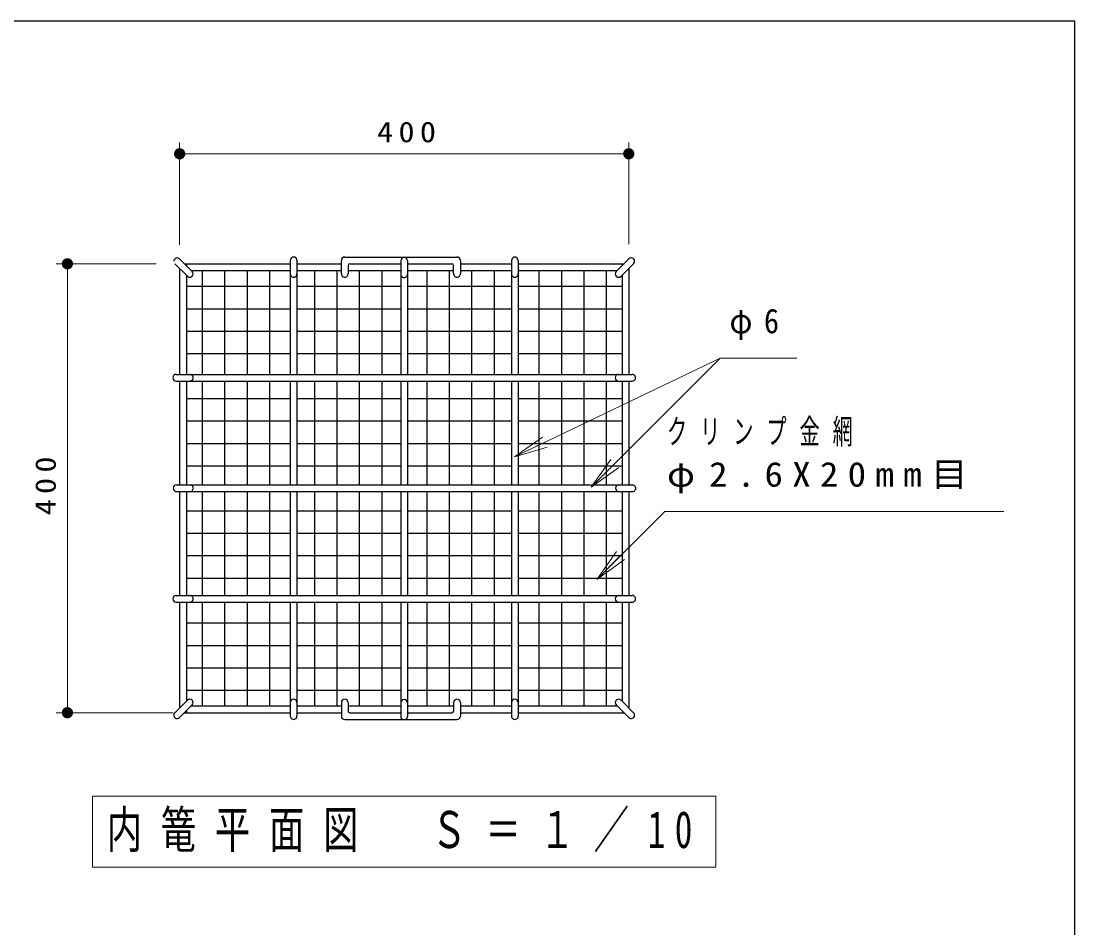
# Model space of a CAD drawing. Units: millimetres on the paper, scale 1:10. Extents: x -365 to 12, y -47 to 257.
# Drawn here: x -93.9 to 0, y 176.2 to 257 of the extents above; entities that cross this region are included whole.
import ezdxf

# ---------------------------------------------------------------- set-up
doc = ezdxf.new("R2010")
doc.units = ezdxf.units.MM
doc.layers.add('LY_1', color=7, linetype='Continuous', lineweight=13)
doc.layers.add('LY_2', color=7, linetype='Continuous', lineweight=13)
doc.styles.add('ＭＳ ゴシック', font='')
doc.styles.get('ＭＳ ゴシック').set_extended_font_data('MS Gothic')

# ---------------------------------------------------------------- blocks, each defined once
blk = doc.blocks.new('filled_dot')
at = {"color": 0, "linetype": 'Continuous', "lineweight": -2, "const_width": 1.25}
blk.add_lwpolyline([(-0.625, 0, 1), (0.625, 0, 1)], format="xyb", close=True, dxfattribs=at)

msp = doc.modelspace()

# ---------------------------------------------------------------- linework, layer by layer
at = {"layer": 'LY_1'}
for p, q in [((-79.738, 237.053), (-79.738, 246.173)), ((-39.738, 237.131), (-39.738, 246.173)), ((-79.738, 245.173), (-39.738, 245.173)), ((-81.844, 235.371), (-90.738, 235.371)), ((-89.738, 195.371), (-89.738, 235.371)), ((-49.914, 218.17), (-31.584, 226.975)), ((-49.914, 218.17), (-47.426, 219.92)), ((-49.914, 218.17), (-47.21, 219.469)), ((-46.993, 219.019), (-49.914, 218.17)), ((-43.099, 215.461), (-41.331, 217.936)), ((-43.099, 215.461), (-40.977, 217.582)), ((-40.624, 217.228), (-43.099, 215.461)), ((-42.588, 207.25), (-40.82, 209.725)), ((-42.588, 207.25), (-40.467, 209.371)), ((-40.113, 209.017), (-42.588, 207.25)), ((-80.314, 195.371), (-90.738, 195.371)), ((-31.988, 187.921), (-87.488, 187.921)), ((-87.488, 187.921), (-87.488, 181.621)), ((-31.988, 181.621), (-31.988, 187.921)), ((-87.488, 181.621), (-31.988, 181.621))]:
    msp.add_line(p, q, dxfattribs=at)
at = {"layer": 'LY_1', "color": 3, "lineweight": 25}
for p, q in [((-78.626, 234.684), (-79.747, 235.805)), ((-69.888, 235.671), (-69.888, 225.521)), ((-69.288, 235.671), (-69.288, 225.521)), ((-65.338, 234.471), (-65.338, 235.671)), ((-65.038, 235.971), (-55.038, 235.971)), ((-60.038, 235.646), (-60.038, 225.521)), ((-59.438, 235.646), (-59.438, 225.521)), ((-54.738, 235.671), (-54.738, 234.471)), ((-50.188, 235.671), (-50.188, 225.521)), ((-49.588, 235.671), (-49.588, 225.521)), ((-40.85, 234.684), (-39.729, 235.805)), ((-79.05, 234.259), (-80.172, 235.381)), ((-79.738, 234.947), (-79.738, 225.521)), ((-79.314, 235.371), (-69.888, 235.371)), ((-79.138, 235.371), (-79.138, 235.196)), ((-78.714, 234.771), (-69.888, 234.771)), ((-77.738, 234.771), (-77.738, 225.521)), ((-75.738, 234.771), (-75.738, 225.521)), ((-73.738, 234.771), (-73.738, 225.521)), ((-71.738, 234.771), (-71.738, 225.521)), ((-69.288, 235.371), (-65.338, 235.371)), ((-69.288, 234.771), (-65.338, 234.771)), ((-67.738, 234.771), (-67.738, 225.521)), ((-65.738, 234.771), (-65.738, 225.521)), ((-64.738, 235.221), (-64.738, 234.471)), ((-64.738, 234.771), (-60.038, 234.771)), ((-64.588, 235.371), (-60.038, 235.371)), ((-63.738, 234.771), (-63.738, 225.521)), ((-61.738, 234.771), (-61.738, 225.521)), ((-59.438, 235.371), (-55.488, 235.371)), ((-59.438, 234.771), (-55.338, 234.771)), ((-57.738, 234.771), (-57.738, 225.521)), ((-55.738, 234.771), (-55.738, 225.521)), ((-55.338, 234.471), (-55.338, 235.221)), ((-54.738, 235.371), (-50.188, 235.371)), ((-54.738, 234.771), (-50.188, 234.771)), ((-53.738, 234.771), (-53.738, 225.521)), ((-51.738, 234.771), (-51.738, 225.521)), ((-49.588, 235.371), (-40.162, 235.371)), ((-49.588, 234.771), (-40.762, 234.771)), ((-47.738, 234.771), (-47.738, 225.521)), ((-45.738, 234.771), (-45.738, 225.521)), ((-43.738, 234.771), (-43.738, 225.521)), ((-41.738, 234.771), (-41.738, 225.521)), ((-40.426, 234.259), (-39.305, 235.381)), ((-40.338, 235.371), (-40.338, 235.196)), ((-39.738, 234.947), (-39.738, 225.521)), ((-79.138, 234.347), (-79.138, 225.521)), ((-40.338, 234.347), (-40.338, 225.521)), ((-79.138, 233.371), (-69.888, 233.371)), ((-69.288, 233.371), (-60.038, 233.371)), ((-59.438, 233.371), (-50.188, 233.371)), ((-49.588, 233.371), (-40.338, 233.371)), ((-79.138, 231.371), (-69.888, 231.371)), ((-69.288, 231.371), (-60.038, 231.371)), ((-59.438, 231.371), (-50.188, 231.371)), ((-49.588, 231.371), (-40.338, 231.371)), ((-79.138, 229.371), (-69.888, 229.371)), ((-69.288, 229.371), (-60.038, 229.371)), ((-59.438, 229.371), (-50.188, 229.371)), ((-49.588, 229.371), (-40.338, 229.371)), ((-79.138, 227.371), (-69.888, 227.371)), ((-69.288, 227.371), (-60.038, 227.371)), ((-59.438, 227.371), (-50.188, 227.371)), ((-49.588, 227.371), (-40.338, 227.371)), ((-80.038, 225.521), (-39.438, 225.521)), ((-80.038, 224.921), (-39.438, 224.921)), ((-79.738, 224.921), (-79.738, 215.671)), ((-79.138, 224.921), (-79.138, 215.671)), ((-77.738, 224.921), (-77.738, 215.671)), ((-75.738, 224.921), (-75.738, 215.671)), ((-73.738, 224.921), (-73.738, 215.671)), ((-71.738, 224.921), (-71.738, 215.671)), ((-69.888, 224.921), (-69.888, 215.671)), ((-69.288, 224.921), (-69.288, 215.671)), ((-67.738, 224.921), (-67.738, 215.671)), ((-65.738, 224.921), (-65.738, 215.671)), ((-63.738, 224.921), (-63.738, 215.671)), ((-61.738, 224.921), (-61.738, 215.671)), ((-60.038, 224.921), (-60.038, 215.671)), ((-59.438, 224.921), (-59.438, 215.671)), ((-57.738, 224.921), (-57.738, 215.671)), ((-55.738, 224.921), (-55.738, 215.671)), ((-53.738, 224.921), (-53.738, 215.671)), ((-51.738, 224.921), (-51.738, 215.671)), ((-50.188, 224.921), (-50.188, 215.671)), ((-49.588, 224.921), (-49.588, 215.671)), ((-47.738, 224.921), (-47.738, 215.671)), ((-45.738, 224.921), (-45.738, 215.671)), ((-43.738, 224.921), (-43.738, 215.671)), ((-41.738, 224.921), (-41.738, 215.671)), ((-40.338, 224.921), (-40.338, 215.671)), ((-39.738, 224.921), (-39.738, 215.671)), ((-79.138, 223.371), (-69.888, 223.371)), ((-69.288, 223.371), (-60.038, 223.371)), ((-59.438, 223.371), (-50.188, 223.371)), ((-49.588, 223.371), (-40.338, 223.371)), ((-79.138, 221.371), (-69.888, 221.371)), ((-69.288, 221.371), (-60.038, 221.371)), ((-59.438, 221.371), (-50.188, 221.371)), ((-49.588, 221.371), (-40.338, 221.371)), ((-79.138, 219.371), (-69.888, 219.371)), ((-69.288, 219.371), (-60.038, 219.371)), ((-59.438, 219.371), (-50.188, 219.371)), ((-49.588, 219.371), (-40.338, 219.371)), ((-79.138, 217.371), (-69.888, 217.371)), ((-69.288, 217.371), (-60.038, 217.371)), ((-59.438, 217.371), (-50.188, 217.371)), ((-49.588, 217.371), (-40.338, 217.371)), ((-80.013, 215.671), (-39.413, 215.671)), ((-80.013, 215.071), (-39.413, 215.071)), ((-79.738, 215.071), (-79.738, 205.821)), ((-79.138, 215.071), (-79.138, 205.821)), ((-77.738, 215.071), (-77.738, 205.821)), ((-75.738, 215.071), (-75.738, 205.821)), ((-73.738, 215.071), (-73.738, 205.821)), ((-71.738, 215.071), (-71.738, 205.821)), ((-69.888, 215.071), (-69.888, 205.821)), ((-69.288, 215.071), (-69.288, 205.821)), ((-67.738, 215.071), (-67.738, 205.821)), ((-65.738, 215.071), (-65.738, 205.821)), ((-63.738, 215.071), (-63.738, 205.821)), ((-61.738, 215.071), (-61.738, 205.821)), ((-60.038, 215.071), (-60.038, 205.821)), ((-59.438, 215.071), (-59.438, 205.821)), ((-57.738, 215.071), (-57.738, 205.821)), ((-55.738, 215.071), (-55.738, 205.821)), ((-53.738, 215.071), (-53.738, 205.821)), ((-51.738, 215.071), (-51.738, 205.821)), ((-50.188, 215.071), (-50.188, 205.821)), ((-49.588, 215.071), (-49.588, 205.821)), ((-47.738, 215.071), (-47.738, 205.821)), ((-45.738, 215.071), (-45.738, 205.821)), ((-43.738, 215.071), (-43.738, 205.821)), ((-41.738, 215.071), (-41.738, 205.821)), ((-40.338, 215.071), (-40.338, 205.821)), ((-39.738, 215.071), (-39.738, 205.821)), ((-79.138, 213.371), (-69.888, 213.371)), ((-69.288, 213.371), (-60.038, 213.371)), ((-59.438, 213.371), (-50.188, 213.371)), ((-49.588, 213.371), (-40.338, 213.371)), ((-79.138, 211.371), (-69.888, 211.371)), ((-69.288, 211.371), (-60.038, 211.371)), ((-59.438, 211.371), (-50.188, 211.371)), ((-49.588, 211.371), (-40.338, 211.371)), ((-79.138, 209.371), (-69.888, 209.371)), ((-69.288, 209.371), (-60.038, 209.371)), ((-59.438, 209.371), (-50.188, 209.371)), ((-49.588, 209.371), (-40.338, 209.371)), ((-79.138, 207.371), (-69.888, 207.371)), ((-69.288, 207.371), (-60.038, 207.371)), ((-59.438, 207.371), (-50.188, 207.371)), ((-49.588, 207.371), (-40.338, 207.371)), ((-80.038, 205.821), (-39.438, 205.821)), ((-80.038, 205.221), (-39.438, 205.221)), ((-79.738, 205.221), (-79.738, 195.796)), ((-79.138, 205.221), (-79.138, 196.396)), ((-77.738, 205.221), (-77.738, 195.971)), ((-75.738, 205.221), (-75.738, 195.971)), ((-73.738, 205.221), (-73.738, 195.971)), ((-71.738, 205.221), (-71.738, 195.971)), ((-69.888, 205.221), (-69.888, 195.071)), ((-69.288, 205.221), (-69.288, 195.071)), ((-67.738, 205.221), (-67.738, 195.971)), ((-65.738, 205.221), (-65.738, 195.971)), ((-63.738, 205.221), (-63.738, 195.971)), ((-61.738, 205.221), (-61.738, 195.971)), ((-60.038, 205.221), (-60.038, 195.046)), ((-59.438, 205.221), (-59.438, 195.046)), ((-57.738, 205.221), (-57.738, 195.971)), ((-55.738, 205.221), (-55.738, 195.971)), ((-53.738, 205.221), (-53.738, 195.971)), ((-51.738, 205.221), (-51.738, 195.971)), ((-50.188, 205.221), (-50.188, 195.071)), ((-49.588, 205.221), (-49.588, 195.071)), ((-47.738, 205.221), (-47.738, 195.971)), ((-45.738, 205.221), (-45.738, 195.971)), ((-43.738, 205.221), (-43.738, 195.971)), ((-41.738, 205.221), (-41.738, 195.971)), ((-40.338, 205.221), (-40.338, 196.396)), ((-39.738, 205.221), (-39.738, 195.796)), ((-79.138, 203.371), (-69.888, 203.371)), ((-69.288, 203.371), (-60.038, 203.371)), ((-59.438, 203.371), (-50.188, 203.371)), ((-49.588, 203.371), (-40.338, 203.371)), ((-79.138, 201.371), (-69.888, 201.371)), ((-69.288, 201.371), (-60.038, 201.371)), ((-59.438, 201.371), (-50.188, 201.371)), ((-49.588, 201.371), (-40.338, 201.371)), ((-79.138, 199.371), (-69.888, 199.371)), ((-69.288, 199.371), (-60.038, 199.371)), ((-59.438, 199.371), (-50.188, 199.371)), ((-49.588, 199.371), (-40.338, 199.371)), ((-79.138, 197.371), (-69.888, 197.371)), ((-69.288, 197.371), (-60.038, 197.371)), ((-59.438, 197.371), (-50.188, 197.371)), ((-49.588, 197.371), (-40.338, 197.371)), ((-79.05, 196.484), (-80.172, 195.362)), ((-65.338, 196.271), (-65.338, 195.071)), ((-64.738, 196.271), (-64.738, 195.521)), ((-55.338, 196.271), (-55.338, 195.521)), ((-54.738, 196.271), (-54.738, 195.071)), ((-40.426, 196.484), (-39.305, 195.362)), ((-78.626, 196.059), (-79.747, 194.938)), ((-79.314, 195.371), (-69.888, 195.371)), ((-79.138, 195.547), (-79.138, 195.371)), ((-78.714, 195.971), (-69.888, 195.971)), ((-69.288, 195.971), (-65.338, 195.971)), ((-69.288, 195.371), (-65.338, 195.371)), ((-64.738, 195.971), (-60.038, 195.971)), ((-64.588, 195.371), (-60.038, 195.371)), ((-59.438, 195.971), (-55.338, 195.971)), ((-59.438, 195.371), (-55.488, 195.371)), ((-54.738, 195.971), (-50.188, 195.971)), ((-54.738, 195.371), (-50.188, 195.371)), ((-49.588, 195.971), (-40.762, 195.971)), ((-49.588, 195.371), (-40.162, 195.371)), ((-40.85, 196.059), (-39.729, 194.938)), ((-65.038, 194.771), (-55.038, 194.771))]:
    msp.add_line(p, q, dxfattribs=at)
at = {"layer": 'LY_1'}
for points in [[(-43.099, 215.461), (-31.584, 226.975), (-24.767, 226.975)], [(-42.588, 207.25), (-36.524, 213.313), (-6.336, 213.313)]]:
    msp.add_lwpolyline(points, dxfattribs=at)
at = {"layer": 'LY_1', "color": 3, "lineweight": 25}
for centre, radius, start, end in [((-79.96, 235.593), 0.3, 44.99894, 179.99999), ((-69.588, 235.671), 0.3, 0, 179.99996), ((-65.038, 235.671), 0.3, 89.99993, 179.99996), ((-59.738, 235.646), 0.3, 0, 179.99996), ((-55.038, 235.671), 0.3, 359.99995, 89.99993), ((-49.888, 235.671), 0.3, 0, 179.99996), ((-39.517, 235.593), 0.3, 90, 134.99896), ((-39.517, 235.593), 0.3, 314.99894, 90), ((-79.96, 235.593), 0.3, 224.99898, 227.55399), ((-78.838, 234.471), 0.3, 225.00052, 44.99947), ((-64.588, 235.221), 0.15, 89.99998, 179.99996), ((-55.488, 235.221), 0.15, 0, 89.99998), ((-40.638, 234.471), 0.3, 135.00051, 314.99944), ((-69.588, 234.471), 0.3, 179.99996, 0.00001), ((-65.038, 234.471), 0.3, 179.99998, 0.00001), ((-59.738, 234.446), 0.3, 179.99998, 0.00001), ((-55.038, 234.471), 0.3, 179.99998, 0.00001), ((-49.888, 234.471), 0.3, 179.99998, 0.00001), ((-80.038, 225.221), 0.3, 90, 269.99995), ((-78.838, 225.221), 0.3, 269.99998, 90), ((-40.638, 225.221), 0.3, 90, 269.99995), ((-39.438, 225.221), 0.3, 269.99998, 90), ((-80.013, 215.371), 0.3, 90, 269.99995), ((-78.813, 215.371), 0.3, 269.99998, 90), ((-40.613, 215.371), 0.3, 90, 269.99995), ((-39.413, 215.371), 0.3, 269.99998, 90), ((-80.038, 205.521), 0.3, 90, 269.99995), ((-78.838, 205.521), 0.3, 269.99996, 89.99998), ((-40.638, 205.521), 0.3, 90, 269.99995), ((-39.438, 205.521), 0.3, 269.99996, 89.99998), ((-78.838, 196.271), 0.3, 315.00051, 134.99947), ((-69.588, 196.271), 0.3, 0, 179.99996), ((-65.038, 196.271), 0.3, 0, 179.99996), ((-59.738, 196.246), 0.3, 0, 179.99996), ((-55.038, 196.271), 0.3, 0, 179.99996), ((-49.888, 196.271), 0.3, 0, 179.99996), ((-40.638, 196.271), 0.3, 45.00051, 224.99945), ((-79.96, 195.15), 0.3, 134.99893, 270), ((-64.588, 195.521), 0.15, 179.99998, 270.00003), ((-55.488, 195.521), 0.15, 270.00002, 0), ((-39.517, 195.15), 0.3, 0, 44.99897), ((-79.96, 195.15), 0.3, 270.00002, 314.99897), ((-69.588, 195.071), 0.3, 179.99996, 0.00001), ((-65.038, 195.071), 0.3, 179.99998, 270.00003), ((-59.738, 195.046), 0.3, 179.99998, 0.00001), ((-55.038, 195.071), 0.3, 270.00002, 0), ((-49.888, 195.071), 0.3, 179.99998, 0.00001), ((-39.517, 195.15), 0.3, 224.99895, 0)]:
    msp.add_arc(centre, radius, start, end, dxfattribs=at)
at = {"layer": 'LY_2', "color": 20, "lineweight": 25}
for p, q in [((0, 257), (-365, 257)), ((0, 0), (0, 257))]:
    msp.add_line(p, q, dxfattribs=at)

# ---------------------------------------------------------------- block references
at = {"layer": 'LY_1', "xscale": 0.4, "yscale": 0.4}
msp.add_blockref('filled_dot', (-79.738, 245.173), dxfattribs=at)
for p, rotation in [((-39.738, 245.173), 180), ((-89.738, 235.371), 270), ((-89.738, 195.371), 90)]:
    msp.add_blockref('filled_dot', p, dxfattribs=dict(at, rotation=rotation))

# ---------------------------------------------------------------- texts
at = {"layer": 'LY_1', "style": 'ＭＳ ゴシック'}
for s, insert, char_height, attachment_point in [('\\T1.33;\\W1.15;400', (-59.297, 246.173), 1.833, 8), ('\\T1.5;\\W0.9;φ6', (-30.767, 229.975), 2.199, 4), ('\\T1.64;\\W0.6;クリンプ金網', (-36.336, 220.313), 2.199, 4), ('\\T1.5;\\W1.1;φ2.6X20mm目', (-36.336, 216.313), 2.199, 4), ('\\T1.53;\\W0.7;内篭平面図\u3000Ｓ＝１／10', (-59.738, 184.771), 3.299, 5)]:
    msp.add_mtext(s, dxfattribs=dict(at, insert=insert, char_height=char_height, attachment_point=attachment_point))
at = {"layer": 'LY_1', "insert": (-90.738, 215.813), "char_height": 1.833, "attachment_point": 8, "rotation": 90, "style": 'ＭＳ ゴシック'}
msp.add_mtext('\\T1.33;\\W1.15;400', dxfattribs=at)

doc.saveas('drawing.dxf')
